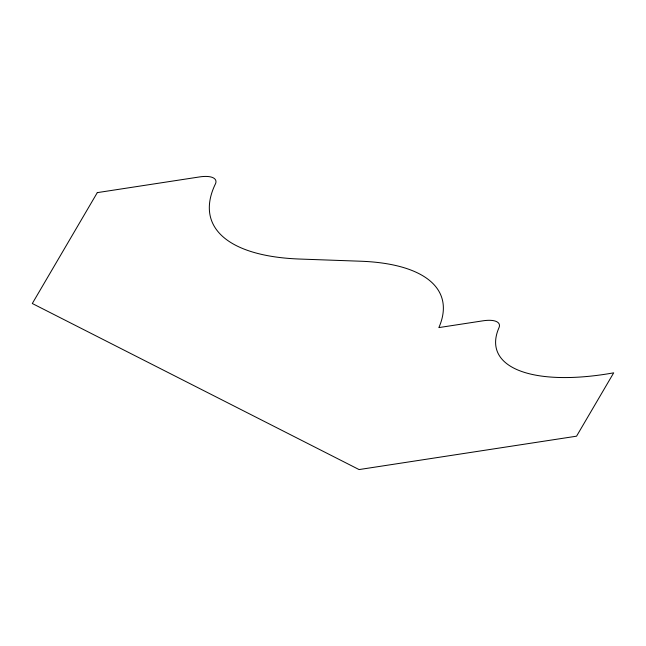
<?xml version="1.0" encoding="UTF-8"?>
<svg xmlns="http://www.w3.org/2000/svg" width="646" height="646" viewBox="0 0 646 646"><rect width="100%" height="100%" fill="white"/><g stroke="black" fill="none" stroke-linecap="round" stroke-linejoin="round"><path stroke-width="0.97" d="M97.296 192.629L32.3 303.507L359.071 469.569L576.555 436.187L613.7 372.831A160.757 62.557 -18.6 0 1 498.978 327.732A23.991 9.335 -18.6 0 0 483.119 320.796L438.868 327.587A214.714 83.552 -18.6 0 0 360.541 261.218L299.93 259.054A234.886 91.401 -18.6 0 1 215.013 184.756A23.991 9.335 -18.6 0 0 199.606 176.923L97.296 192.629"/></g></svg>
